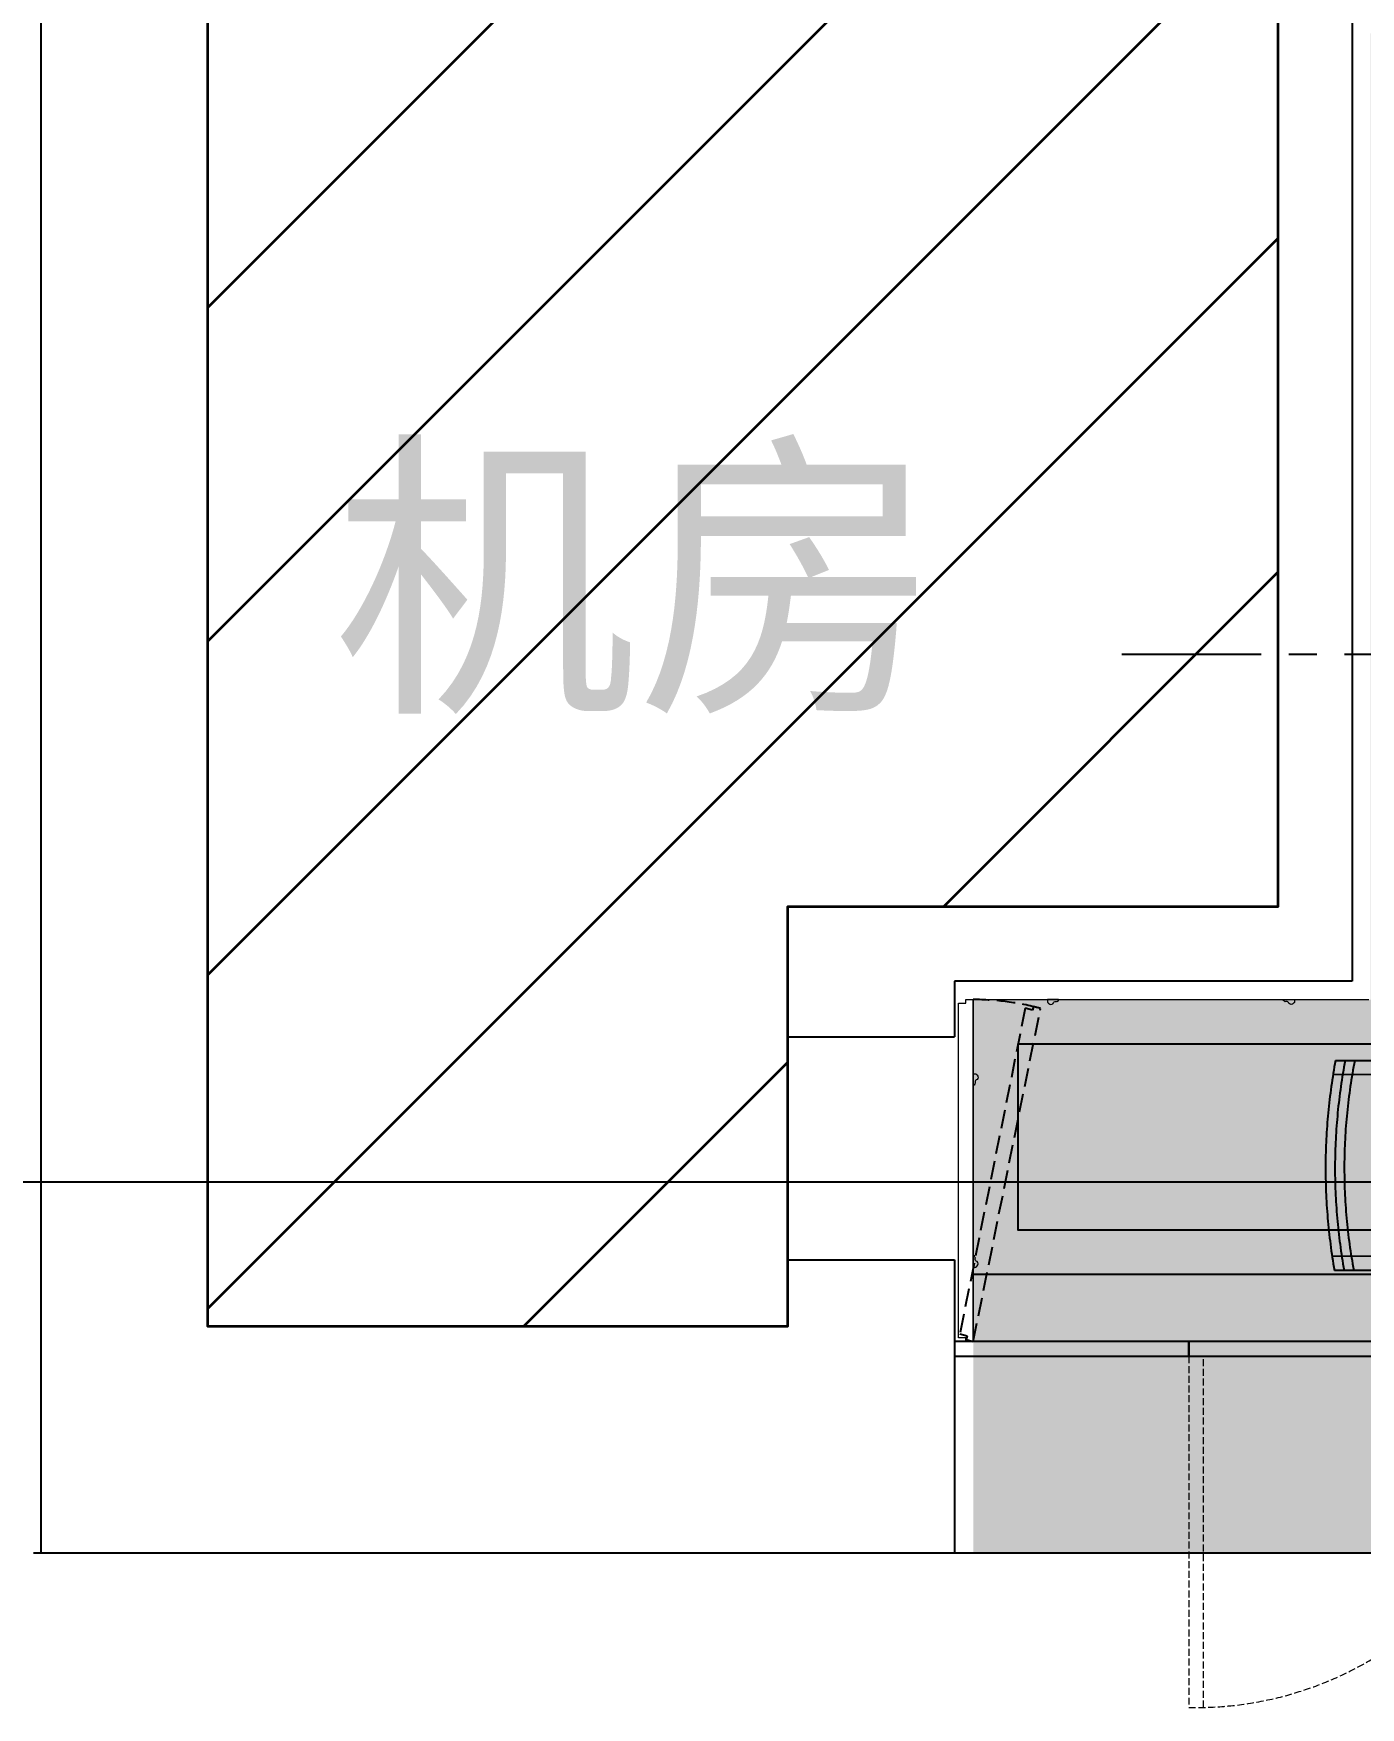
# Model space of a CAD drawing. Header units: millimetres. Extents: x 6321 to 120763, y -355 to 15211.
# Drawn here: x 6631 to 10203, y 2324 to 6829 of the extents above; entities that cross this region are included whole.
import ezdxf

# ---------------------------------------------------------------- set-up
doc = ezdxf.new("R2010")
doc.units = ezdxf.units.MM
doc.linetypes.add('CENTER', pattern=[2, 1.25, -0.25, 0.25, -0.25])
doc.linetypes.add('DASH', pattern=[0.35, 0.25, -0.1])
for name, color, linetype, lineweight in [('A-Doors', 1, 'Continuous', 13), ('I-PL-WALL-FHINISH', 73, 'Continuous', 13), ('I-SCOPE', 252, 'Continuous', 35)]:
    doc.layers.add(name, color=color, linetype=linetype, lineweight=lineweight)
for name, color, linetype in [('D-BASE-WALL', 4, 'Continuous'), ('I-FC', 2, 'Continuous'), ('I-FC-HATCH', 8, 'Continuous'), ('I-GRID', 252, 'CENTER'), ('I-PL-DOOR', 2, 'Continuous'), ('I-PL-FURN', 1, 'DASH'), ('I-RCP', 2, 'Continuous'), ('ID-TEXT-HEADING-3', 3, 'Continuous'), ('I—平面—门', 1, 'Continuous'), ('P-平面活动家具', 1, 'Continuous')]:
    doc.layers.add(name, color=color, linetype=linetype)
doc.styles.add('MtXpl_', font='SimSun.ttf')

# ---------------------------------------------------------------- blocks, each defined once
blk = doc.blocks.new('091116-BRASSERIE$0$Floor_03$0$Y_03_Floor$0$3rd-Floor-rest$0$A$C41AE3FBC')
at = {"layer": 'I-PL-FURN', "ltscale": 500}
for p, q in [((-9.62, -6), (-9.62, 15.76)), ((9.62, -6.06), (9.62, 15.7))]:
    blk.add_line(p, q, dxfattribs=at)
blk.add_lwpolyline([(11.12, 15.38), (11.12, -6.06), (-11.12, -6), (-11.12, 15.44)], dxfattribs=at)
for centre, radius, start, end in [((-0.15, -45.9), 62.31, 79.5796, 100.1371), ((-0.15, -45.25), 60.66, 79.2974, 100.4193), ((-0.14, -44.6), 59.02, 78.9991, 100.7176)]:
    blk.add_arc(centre, radius, start, end, dxfattribs=at)
blk = doc.blocks.new('*U12')
at = {"layer": 'I-PL-WALL-FHINISH'}
blk.add_lwpolyline([(0, 0), (0, 920)], dxfattribs=at)
for points in [[(0, 720), (8, 720, 0.320816), (10.6, 717.3), (10.6, 716.7, -0.466827), (10.6, 705.3), (10.6, 704.7, 0.468154), (5.5, 697.3), (4.8, 696.7, -0.645582), (4.6, 693.3), (4.6, 692.7, 0.415157), (3.3, 690), (0, 690)], [(0, 200), (8, 200, -0.320816), (10.6, 202.7), (10.6, 203.3, 0.466827), (10.6, 214.7), (10.6, 215.3, -0.468154), (5.5, 222.7), (4.8, 223.3, 0.645582), (4.6, 226.7), (4.6, 227.3, -0.415157), (3.3, 230), (0, 230)]]:
    blk.add_lwpolyline(points, format="xyb", close=True, dxfattribs=at)
blk = doc.blocks.new('*U18')
at = {"layer": 'I-PL-WALL-FHINISH'}
blk.add_lwpolyline([(0, 0), (0, 1065)], dxfattribs=at)
for points in [[(0, 865), (8, 865, 0.320816), (10.6, 862.3), (10.6, 861.7, -0.466827), (10.6, 850.3), (10.6, 849.7, 0.468154), (5.5, 842.3), (4.8, 841.7, -0.645582), (4.6, 838.3), (4.6, 837.7, 0.415157), (3.3, 835), (0, 835)], [(0, 200), (8, 200, -0.320816), (10.6, 202.7), (10.6, 203.3, 0.466827), (10.6, 214.7), (10.6, 215.3, -0.468154), (5.5, 222.7), (4.8, 223.3, 0.645582), (4.6, 226.7), (4.6, 227.3, -0.415157), (3.3, 230), (0, 230)]]:
    blk.add_lwpolyline(points, format="xyb", close=True, dxfattribs=at)

msp = doc.modelspace()

# ---------------------------------------------------------------- hatches: boundary and pattern name
at = {"layer": 'I-FC-HATCH'}
h = msp.add_hatch(dxfattribs=at)
h.set_pattern_fill('AR-CONC', color=256, scale=2)
h.set_pattern_definition([(50, (16985.02, 5554.04), (364.369, -31.878), [38.1, -419.1]), (355, (16985.02, 5554.04), (-70.487, 382.114), [30.48, -335.281]), (100.4514, (17015.4, 5551.4), (293.882, 350.236), [32.38, -356.18]), (46.184, (16985, 5655.64), (542.158, -84.085), [57.15, -628.65]), (96.6356, (17030.2, 5648.64), (474.808, 494.852), [48.57, -534.27]), (351.184, (16985, 5655.64), (474.81, 494.852), [45.72, -502.92]), (21, (17035.82, 5630.24), (303.229, -204.53), [38.1, -419.1]), (326, (17035.82, 5630.24), (123.604, 368.376), [30.48, -335.28]), (71.4514, (17061.1, 5613.2), (426.833, 163.846), [32.38, -356.18]), (37.5, (16985.02, 5554.04), (6.1772, 169.11), [0, -331.216, 0, -340.36, 0, -336.55]), (7.5, (16985.02, 5554.04), (133.6393, 200.361), [0, -194.056, 0, -323.596, 0, -128.27]), (327.5, (16871.74, 5554.04), (271.1812, -11.4575), [0, -127, 0, -396.24, 0, -525.78]), (317.5, (16820.94, 5554.04), (296.2584, 50.853), [0, -165.1, 0, -263.144, 0, -373.38])])
h.paths.add_polyline_path([(9160.2, 2739.4), (12210.2, 2739.4), (12210.2, 3489.4), (14900.2, 3489.4), (14900.2, 2739.4), (17950.2, 2739.4), (17950.2, 3489.4), (20640.2, 3489.4), (20640.2, 2739.4), (23645.2, 2739.4), (23645.2, 4229.4), (22495.2, 4229.4), (22495.2, 6829.5), (17745.2, 6829.5), (17745.2, 7019.4), (14975.2, 7019.4), (14975.2, 6829.5), (10230.2, 6829.4), (10230.2, 4229.4), (9160.2, 4229.4)])
at = {"layer": 'I-SCOPE'}
h = msp.add_hatch(dxfattribs=at)
h.set_pattern_fill('ANSI31', color=256, scale=200)
h.set_pattern_definition([(45, (-40989.8, -59060.6), (-449.013, 449.013), [])])
h.paths.add_polyline_path([(7100.2, 6879.4), (9980.2, 6879.4), (9980.2, 4479.4), (8660.2, 4479.4), (8660.2, 3349.4), (7100.2, 3349.4)])

# ---------------------------------------------------------------- linework, layer by layer
msp.add_xline((51096.6, 3738.8), (1, 0))
at = {"layer": 'A-Doors'}
msp.add_lwpolyline([(9740.2, 3269.4), (10686.3, 3269.4), (10686.3, 3309.4), (9740.2, 3309.4)], close=True, dxfattribs=at)
at = {"layer": 'A-Doors', "color": 252, "linetype": 'DASH', "ltscale": 75}
msp.add_lwpolyline([(9740.2, 3269.4), (9740.2, 2324.4), (9780.2, 2324.4), (9780.2, 3269.4)], close=True, dxfattribs=at)
msp.add_arc((9760.2, 3250), 925.8, 268.7622, 2.4377, dxfattribs=at)
at = {"layer": 'D-BASE-WALL'}
for p, q in [((6650.2, 6879.4), (6650.2, 2739.4)), ((7100.2, 6879.4), (7100.2, 3349.4)), ((9980.2, 6879.4), (9980.2, 4479.4)), ((10180.2, 6879.4), (10180.2, 4279.4)), ((9980.2, 4479.4), (8660.2, 4479.4)), ((8660.2, 4479.4), (8660.2, 4129.4)), ((10180.2, 4279.4), (9110.2, 4279.4)), ((9110.2, 4279.4), (9110.2, 4129.4)), ((8660.2, 4129.4), (9110.2, 4129.4)), ((8660.2, 3529.4), (9110.2, 3529.4)), ((8660.2, 3529.4), (8660.2, 3349.4)), ((9110.2, 3529.4), (9110.2, 2739.4)), ((7100.2, 3349.4), (8660.2, 3349.4)), ((9110.2, 2739.4), (6630.7, 2739.4))]:
    msp.add_line(p, q, dxfattribs=at)
at = {"layer": 'I-FC'}
msp.add_lwpolyline([(12260.2, 2739.4), (9110.2, 2739.4)], dxfattribs=at)
at = {"layer": 'I-GRID', "ltscale": 300}
msp.add_lwpolyline([(9559.9, 5159.4), (23247.3, 5159.4)], dxfattribs=at)
at = {"layer": 'I-PL-DOOR', "color": 8, "linetype": 'DASH', "ltscale": 200}
msp.add_lwpolyline([(9124.2, 3329.4), (9143.5, 3324.2), (9140.9, 3314.5), (9160.2, 3309.4), (9341.4, 4205.5), (9322.1, 4210.7), (9319.5, 4201), (9300.2, 4206.2)], close=True, dxfattribs=at)
msp.add_arc((9160.2, 3529.4), 700, 75, 90, dxfattribs=at)
at = {"layer": 'I-PL-WALL-FHINISH'}
msp.add_lwpolyline([(9120.2, 4219.4), (9140.2, 4219.4), (9140.2, 4229.4), (9160.2, 4229.4), (9160.2, 3309.4), (9140.2, 3309.4), (9140.2, 3319.4), (9120.2, 3319.4)], close=True, dxfattribs=at)
at = {"layer": 'I-RCP'}
for points in [[(23525.2, 3609.4), (23525.2, 4109.4), (22375.2, 4109.4), (22375.2, 6709.4), (10345.2, 6709.4), (10345.2, 4109.4), (9280.2, 4109.4), (9280.2, 3609.4)], [(11630.2, 3309.4), (9740.2, 3309.4), (9740.2, 3269.4), (11630.2, 3269.4)]]:
    msp.add_lwpolyline(points, close=True, dxfattribs=at)
for points in [[(12210.2, 3489.4), (9160.2, 3489.4)], [(12260.2, 2739.4), (9110.2, 2739.4)]]:
    msp.add_lwpolyline(points, dxfattribs=at)
at = {"layer": 'I-SCOPE'}
msp.add_lwpolyline([(7100.2, 6879.4), (9980.2, 6879.4), (9980.2, 4479.4), (8660.2, 4479.4), (8660.2, 3349.4), (7100.2, 3349.4)], close=True, dxfattribs=at)
at = {"layer": 'I—平面—门'}
msp.add_lwpolyline([(9110.2, 3269.4), (9740.2, 3269.4), (9740.2, 3309.4), (9110.2, 3309.4)], close=True, dxfattribs=at)

# ---------------------------------------------------------------- block references
at = {"layer": 'I-PL-WALL-FHINISH'}
msp.add_blockref('*U12', (9160.2, 3309.4), dxfattribs=at)
at = {"layer": 'I-PL-WALL-FHINISH', "rotation": 270}
msp.add_blockref('*U18', (9160.2, 4229.4), dxfattribs=at)
at = {"layer": 'P-平面活动家具', "xscale": 25.39999999990686, "yscale": 25.39999999990686, "zscale": 25.39999999990686, "rotation": 89.85835853881424}
msp.add_blockref('091116-BRASSERIE$0$Floor_03$0$Y_03_Floor$0$3rd-Floor-rest$0$A$C41AE3FBC', (10525.3, 3782.1), dxfattribs=at)

# ---------------------------------------------------------------- texts
at = {"layer": 'ID-TEXT-HEADING-3', "style": 'MtXpl_'}
msp.add_text('机房', height=600, dxfattribs=at).set_placement((7435.3, 5063.2))

doc.saveas('drawing.dxf')
